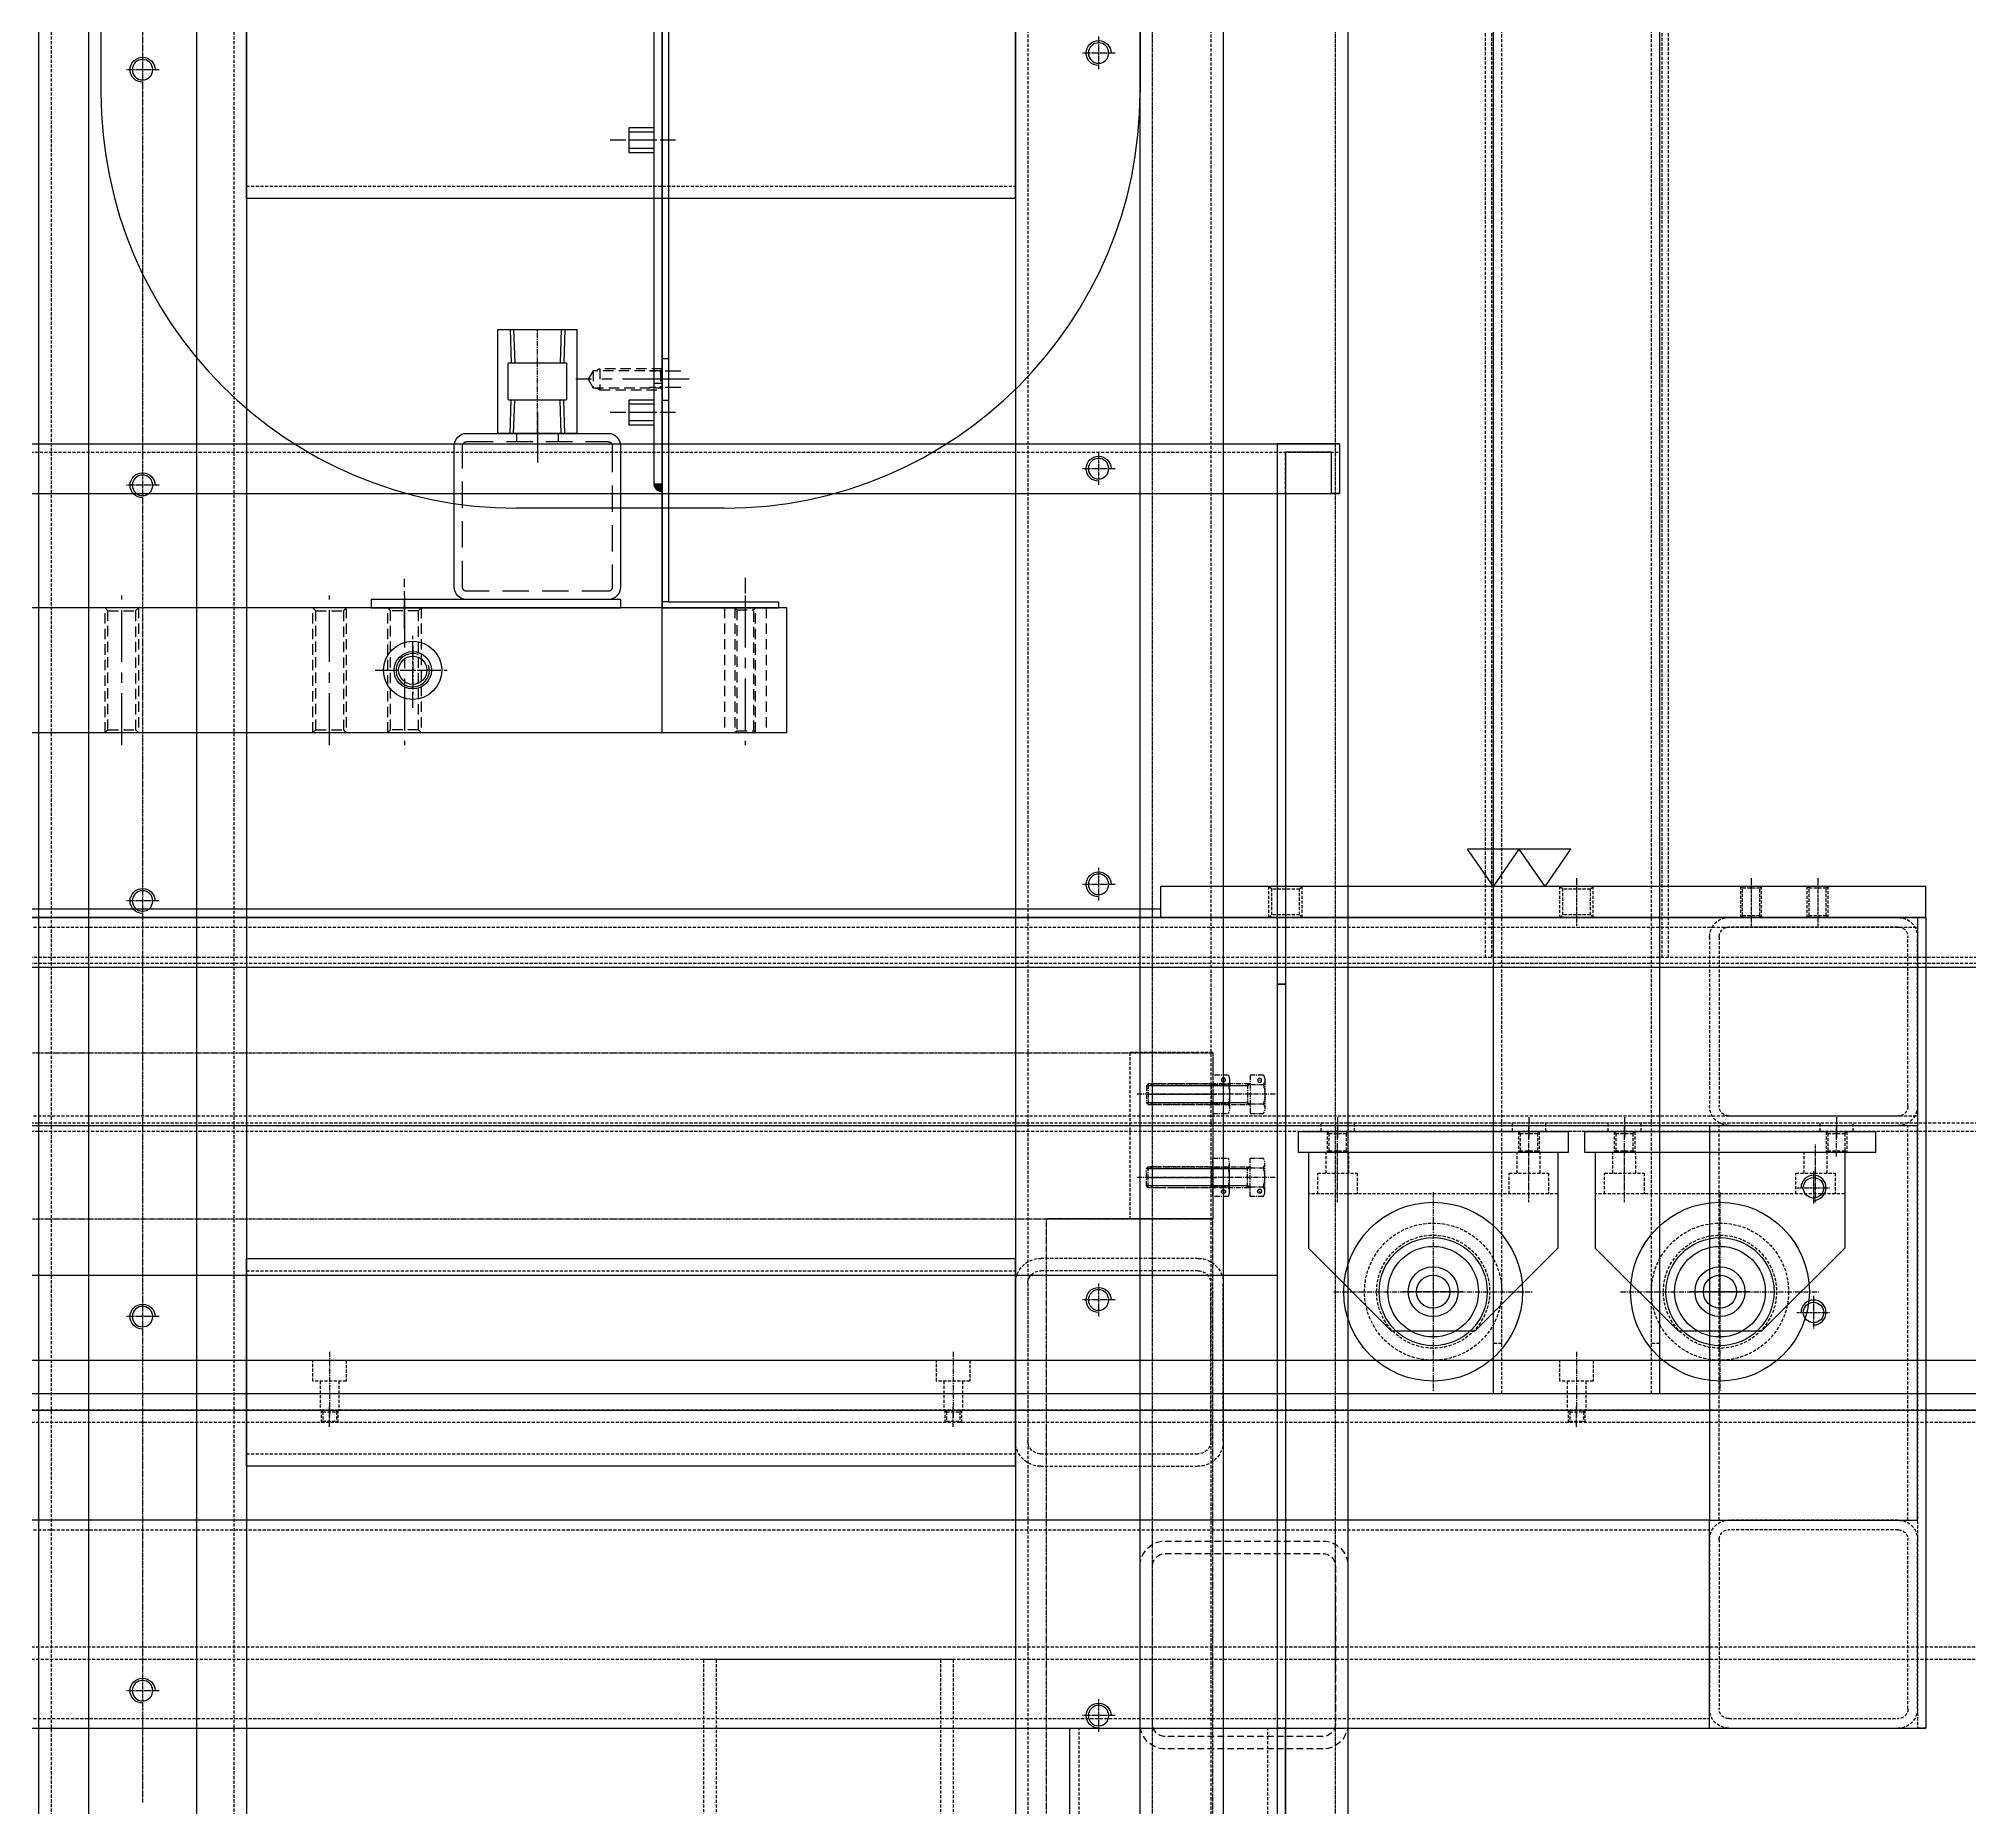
# Model space of a CAD drawing. Header units: millimetres. Extents: x -18234 to 26733, y 279 to 18488.
# Drawn here: x 6605.2 to 7069.7, y 5577.6 to 6003.1 of the extents above; entities that cross this region are included whole.
import ezdxf
from ezdxf.enums import TextEntityAlignment as Align

# ---------------------------------------------------------------- set-up
doc = ezdxf.new("R2010")
doc.units = ezdxf.units.MM
for name, pattern in [('CENTER', [2, 1.25, -0.25, 0.25, -0.25]), ('CENTER1', [10, 7, -1, 1, -1]), ('HIDDEN', [0.375, 0.25, -0.125]), ('HIDDEN2', [4.7625, 3.175, -1.5875])]:
    doc.linetypes.add(name, pattern=pattern)
for name, color, linetype in [('44', 4, 'CENTER'), ('BOM', 6, 'Continuous'), ('CEN', 1, 'CENTER'), ('CENTER', 1, 'CENTER'), ('CL', 1, 'CENTER'), ('HL', 2, 'HIDDEN'), ('THIN', 3, 'Continuous')]:
    doc.layers.add(name, color=color, linetype=linetype)
doc.styles.get("Standard").update_dxf_attribs({"font": 'arial.ttf'})

# ---------------------------------------------------------------- blocks, each defined once
blk = doc.blocks.new('trtru')
at = {"layer": 'HL', "ltscale": 3}
for p, q in [((311532.58, 919.21), (311570.58, 919.21)), ((311532.58, 916.21), (311570.58, 916.21)), ((311526.58, 875.21), (311526.58, 913.21)), ((311529.58, 875.21), (311529.58, 913.21)), ((311573.58, 913.21), (311573.58, 875.21)), ((311576.58, 913.21), (311576.58, 875.21)), ((311570.58, 872.21), (311532.58, 872.21)), ((311570.58, 869.21), (311532.58, 869.21))]:
    blk.add_line(p, q, dxfattribs=at)
for centre, radius, start, end in [((311532.58, 913.21), 6, 90, 180), ((311532.58, 913.21), 3, 90, 180), ((311570.58, 913.21), 6, 0, 90), ((311570.58, 913.21), 3, 0, 90), ((311532.58, 875.21), 6, 180, 270), ((311532.58, 875.21), 3, 180, 270), ((311570.58, 875.21), 6, 270, 0), ((311570.58, 875.21), 3, 270, 0)]:
    blk.add_arc(centre, radius, start, end, dxfattribs=at)
blk = doc.blocks.new('uyoertw')
at = {"ltscale": 0.5}
for p, q in [((107125.43, -14929.59), (106940.43, -14929.59)), ((106940.43, -14979.59), (106940.43, -14929.59)), ((107125.43, -14979.59), (107125.43, -14929.59)), ((106940.43, -14979.59), (107125.43, -14979.59))]:
    blk.add_line(p, q, dxfattribs=at)
at = {"layer": 'HL', "ltscale": 3}
for p, q in [((107125.43, -14932.59), (106940.43, -14932.59)), ((107125.43, -14976.59), (106940.43, -14976.59))]:
    blk.add_line(p, q, dxfattribs=at)
blk = doc.blocks.new('eterwet')
at = {"ltscale": 0.5}
for p, q in [((106256.87, -12988.09), (106256.87, -14144.09)), ((106306.87, -12988.09), (106306.87, -14144.09))]:
    blk.add_line(p, q, dxfattribs=at)
at = {"layer": 'HL', "ltscale": 3}
for p, q in [((106259.87, -12988.09), (106259.87, -14144.09)), ((106303.87, -12988.09), (106303.87, -14144.09))]:
    blk.add_line(p, q, dxfattribs=at)
blk = doc.blocks.new('6w4tw')
at = {"ltscale": 0.5}
for p, q in [((107959.85, -12918.09), (107959.85, -14174.09)), ((108009.85, -12918.09), (108009.85, -14174.09))]:
    blk.add_line(p, q, dxfattribs=at)
at = {"layer": 'HL', "ltscale": 3}
for p, q in [((107962.85, -12918.09), (107962.85, -14174.09)), ((108006.85, -12918.09), (108006.85, -14174.09))]:
    blk.add_line(p, q, dxfattribs=at)
blk = doc.blocks.new('YUWTEE')
at = {"color": 6}
for name, p in [('6w4tw', (-1069.42, -20)), ('eterwet', (868.56, 0)), ('uyoertw', (0, 1286.5)), ('uyoertw', (0, 981.5))]:
    blk.add_blockref(name, p, dxfattribs=at)
blk.add_blockref('trtru', (-204636.15, -14867.29))
blk = doc.blocks.new('r5yrtt')
at = {"ltscale": 0.5}
blk.add_circle((309013.73, 26263.33), 2.46, dxfattribs=at)
at = {"color": 1, "ltscale": 0.5}
blk.add_arc((309013.73, 26263.33), 3, 270, 180, dxfattribs=at)
at = {"layer": 'CL', "ltscale": 0.5}
for p, q in [((309009.73, 26263.33), (309017.73, 26263.33)), ((309013.73, 26267.33), (309013.73, 26259.33))]:
    blk.add_line(p, q, dxfattribs=at)
blk = doc.blocks.new('tyqw')
at = {"ltscale": 0.5}
blk.add_circle((204314.83, 21396.31), 2.46, dxfattribs=at)
at = {"color": 1, "ltscale": 0.5}
blk.add_arc((204314.83, 21396.31), 3, 270, 180, dxfattribs=at)
at = {"layer": 'CL', "ltscale": 0.5}
for p, q in [((204314.83, 21400.31), (204314.83, 21392.31)), ((204310.83, 21396.31), (204318.83, 21396.31))]:
    blk.add_line(p, q, dxfattribs=at)
blk = doc.blocks.new('RUW')
at = {"ltscale": 0.5}
for p, q in [((104876.37, -12938.09), (104876.37, -14228.09)), ((105123.37, -13142.09), (105123.37, -14082.09)), ((105149.37, -13142.09), (105149.37, -14082.09))]:
    blk.add_line(p, q, dxfattribs=at)
at = {"layer": 'CL', "ltscale": 0.5}
blk.add_line((105136.37, -13145.09), (105136.37, -14079.09), dxfattribs=at)
for name, p in [('tyqw', (-99408.46, -35054.4)), ('r5yrtt', (-203877.36, -39925.43)), ('tyqw', (-99408.46, -35154.4)), ('r5yrtt', (-203877.36, -40025.42)), ('tyqw', (-99408.46, -35254.4)), ('r5yrtt', (-203877.36, -40125.42)), ('tyqw', (-99408.46, -35354.4)), ('r5yrtt', (-203877.36, -40225.42)), ('r5yrtt', (-203877.36, -40315.42)), ('tyqw', (-99408.46, -35454.4))]:
    blk.add_blockref(name, p)
blk = doc.blocks.new('56ERT')
at = {"color": 6}
for name, p in [('YUWTEE', (-4301.61, 0)), ('RUW', (-2287.55, 0))]:
    blk.add_blockref(name, p, dxfattribs=at)
blk = doc.blocks.new('MCLBM1')
at = {"color": 0}
blk.add_circle((0, 0), 0.5, dxfattribs=at)
blk.add_text('BM', height=0.5).set_placement((0, 0), align=Align.MIDDLE)
at = {"flags": 1}
for tag, p in [('WEIGHT', (0, -5)), ('SPEC', (0, -3)), ('NAME', (0, -1)), ('ENAME', (0, -2)), ('MATERIAL', (0, -4)), ('REMARK', (0, -6))]:
    blk.add_attdef(tag, p, '', height=0.5, dxfattribs=at)
blk = doc.blocks.new('tyuiwtw')
for p, q in [((144493.21, -12720.48), (144493.21, -12727.4)), ((144497.21, -12721.63), (144493.56, -12721.63)), ((144497.21, -12726.25), (144493.56, -12726.25))]:
    blk.add_line(p, q)
blk.add_lwpolyline([(144497.21, -12719.32), (144497.21, -12728.56), (144493.56, -12728.56, -0.309401), (144493.56, -12726.25, -0.154701), (144493.56, -12721.63, -0.309401), (144493.56, -12719.32)], format="xyb", close=True)
at = {"layer": 'CENTER'}
blk.add_line((144490.71, -12723.94), (144499.71, -12723.94), dxfattribs=at)
at = {"layer": 'BOM'}
blk.add_blockref('MCLBM1', (144494.65, -12720.49), dxfattribs=at)
blk = doc.blocks.new('t7ietey')
for p, q in [((144480.05, -12699.41), (144480.05, -12706.34)), ((144483.55, -12700.56), (144480.41, -12700.56)), ((144484.2, -12700.37), (144484.2, -12705.37)), ((144508.12, -12700.37), (144508.12, -12705.37)), ((144483.55, -12705.18), (144480.41, -12705.18))]:
    blk.add_line(p, q)
blk.add_lwpolyline([(144483.55, -12698.25), (144483.55, -12707.49), (144480.41, -12707.49, -0.309401), (144480.41, -12705.18, -0.154701), (144480.41, -12700.56, -0.309401), (144480.41, -12698.25)], format="xyb", close=True)
for points in [[(144483.75, -12700.37, -0.414214), (144483.55, -12700.17)], [(144483.55, -12705.57, -0.414214), (144483.75, -12705.37)]]:
    blk.add_lwpolyline(points, format="xyb")
blk.add_lwpolyline([(144483.75, -12700.37), (144508.12, -12700.37), (144508.55, -12700.81), (144508.55, -12704.94), (144508.12, -12705.37), (144483.75, -12705.37)])
at = {"layer": 'CENTER'}
blk.add_line((144477.55, -12702.87), (144511.05, -12702.87), dxfattribs=at)
at = {"layer": 'THIN'}
for points in [[(144483.45, -12700.37), (144484.2, -12700.81), (144508.55, -12700.81)], [(144483.45, -12705.37), (144484.2, -12704.94), (144508.55, -12704.94)]]:
    blk.add_lwpolyline(points, dxfattribs=at)
at = {"layer": 'BOM'}
blk.add_blockref('MCLBM1', (144481.31, -12699.54), dxfattribs=at)
blk = doc.blocks.new('tiwerwt')
at = {"color": 6}
for name, p in [('t7ietey', (0, 0)), ('tyuiwtw', (-4.66, 21.07))]:
    blk.add_blockref(name, p, dxfattribs=at)
blk = doc.blocks.new('uret')
at = {"layer": 'CL', "ltscale": 0.5}
blk.add_line((151291.82, -10206.46), (151308.82, -10206.46), dxfattribs=at)
at = {"layer": 'HL', "ltscale": 3}
for p, q in [((151293.25, -10204.39), (151292.82, -10203.96)), ((151307.82, -10203.96), (151292.82, -10203.96)), ((151293.25, -10204.39), (151293.25, -10208.53)), ((151307.38, -10204.39), (151293.25, -10204.39)), ((151307.82, -10203.96), (151307.38, -10204.39)), ((151307.38, -10204.39), (151307.38, -10208.53)), ((151293.25, -10208.53), (151292.82, -10208.96)), ((151307.82, -10208.96), (151292.82, -10208.96)), ((151307.38, -10208.53), (151293.25, -10208.53)), ((151307.82, -10208.96), (151307.38, -10208.53))]:
    blk.add_line(p, q, dxfattribs=at)
blk = doc.blocks.new('e45wert')
at = {"ltscale": 0.5}
for p, q in [((141874.83, -13498.57), (141874.83, -13173.57)), ((141874.83, -13173.57), (141914.83, -13173.57)), ((141914.83, -13498.57), (141914.83, -13173.57)), ((141874.83, -13498.57), (141914.83, -13498.57))]:
    blk.add_line(p, q, dxfattribs=at)
at = {"xscale": -1, "rotation": 90}
for p in [(131678.37, 137809.25), (131698.37, 137809.25)]:
    blk.add_blockref('uret', p, dxfattribs=at)
blk = doc.blocks.new('ertyqw')
at = {"layer": 'HL', "ltscale": 3}
for p, q in [((141865.63, -12950.51), (141885.63, -12950.51)), ((141865.63, -12950.51), (141865.63, -12990.51)), ((141885.63, -12950.51), (141885.63, -12990.51)), ((141865.63, -12990.51), (141885.63, -12990.51))]:
    blk.add_line(p, q, dxfattribs=at)
blk = doc.blocks.new('7iwrqr')
at = {"ltscale": 0.5}
for p, q in [((135069.59, -28613.2), (135854.59, -28613.2)), ((135854.59, -28613.2), (135854.59, -28653.2)), ((135069.59, -28653.2), (135854.59, -28653.2))]:
    blk.add_line(p, q, dxfattribs=at)
for p in [(-15453.23, -18416.74), (-15453.23, -18436.74)]:
    blk.add_blockref('uret', p)
blk = doc.blocks.new('8yq')
at = {"color": 0}
blk.add_blockref('7iwrqr', (1693.73, 1030.96), dxfattribs=at)
at = {"color": 0, "xscale": -1}
for name, p in [('ertyqw', (279413.95, -14631.72)), ('e45wert', (279423.14, -14448.67))]:
    blk.add_blockref(name, p, dxfattribs=at)
blk = doc.blocks.new('A$C6E0E735B')
at = {"color": 0}
blk.add_blockref('8yq', (-136748.32, 27962.24), dxfattribs=at)
at = {"color": 6, "xscale": -1}
blk.add_blockref('tiwerwt', (145292.55, 13072.87), dxfattribs=at)
at = {"color": 6, "rotation": 179.9999999998332}
blk.add_blockref('tiwerwt', (145292.55, -12352.87), dxfattribs=at)
blk = doc.blocks.new('A$C6BE62182')
at = {"color": 0, "linetype": 'HIDDEN', "ltscale": 10}
for points in [[(-10.34, 7.86), (-9.91, 8.3), (-9.91, 12.43), (-10.34, 12.86)], [(-9.91, 12.43), (19.23, 12.43)], [(19.66, 7.86), (19.23, 8.3), (19.23, 12.43), (19.66, 12.86)], [(19.23, 8.3), (-9.91, 8.3)]]:
    blk.add_lwpolyline(points, dxfattribs=at)
at = {"layer": 'CENTER', "ltscale": 10}
blk.add_line((22.66, 10.36), (-13.34, 10.36), dxfattribs=at)
at = {"layer": 'THIN', "color": 0, "linetype": 'HIDDEN', "ltscale": 10}
for points in [[(-10.34, 12.86), (19.66, 12.86)], [(19.66, 7.86), (-10.34, 7.86)]]:
    blk.add_lwpolyline(points, dxfattribs=at)
blk = doc.blocks.new('A$C6C3A631E')
at = {"color": 0, "linetype": 'HIDDEN', "ltscale": 10}
for points in [[(0, -6.62), (0.68, -7.3), (0.68, -13.95), (0, -14.62)], [(0.68, -7.3), (29.32, -7.3)], [(30, -6.62), (29.32, -7.3), (29.32, -13.95), (30, -14.62)], [(29.32, -13.95), (0.68, -13.95)]]:
    blk.add_lwpolyline(points, dxfattribs=at)
at = {"layer": 'CENTER', "ltscale": 10}
blk.add_line((-3, -10.62), (33, -10.62), dxfattribs=at)
at = {"layer": 'THIN', "color": 0, "linetype": 'HIDDEN', "ltscale": 10}
for points in [[(0, -6.62), (30, -6.62)], [(30, -14.62), (0, -14.62)]]:
    blk.add_lwpolyline(points, dxfattribs=at)
blk = doc.blocks.new('A$C592426ED')
at = {"color": 251, "linetype": 'HIDDEN', "ltscale": 10}
for points in [[(-4.9, 20), (-5.57, 19.33), (-12.22, 19.33), (-12.9, 20)], [(-12.22, -9.32), (-12.22, 19.33)], [(-5.57, 19.33), (-5.57, -9.32)], [(-4.9, -10), (-5.57, -9.32), (-12.22, -9.32), (-12.9, -10)]]:
    blk.add_lwpolyline(points, dxfattribs=at)
at = {"layer": 'CENTER', "color": 251, "ltscale": 10}
blk.add_line((-8.9, 23), (-8.9, -13), dxfattribs=at)
at = {"layer": 'THIN', "color": 251, "linetype": 'HIDDEN', "ltscale": 10}
for points in [[(-12.9, -10), (-12.9, 20)], [(-4.9, 20), (-4.9, -10)]]:
    blk.add_lwpolyline(points, dxfattribs=at)
blk = doc.blocks.new('A$C4AE041CB')
at = {"color": 2}
for p, q in [((546.87, -48.14), (-33.13, -48.14)), ((546.87, -78.14), (546.87, -48.14)), ((-33.13, -78.14), (546.87, -78.14))]:
    blk.add_line(p, q, dxfattribs=at)
at = {"linetype": 'HIDDEN', "ltscale": 10}
for p, q in [((531.87, -48.14), (531.87, -78.14)), ((541.87, -48.14), (541.87, -78.14))]:
    blk.add_line(p, q, dxfattribs=at)
at = {"color": 3}
blk.add_circle((456.87, -63.14), 3.4, dxfattribs=at)
blk.add_arc((456.87, -63.14), 4, 69.9167, 17.6912)
at = {"layer": 'CEN', "linetype": 'CENTER', "ltscale": 2}
for p, q in [((456.87, -57.23), (456.87, -69.05)), ((450.97, -63.14), (462.78, -63.14))]:
    blk.add_line(p, q, dxfattribs=at)
at = {"ltscale": 10, "rotation": 90}
for p in [(376.25, -78.14), (426.25, -78.14)]:
    blk.add_blockref('A$C6C3A631E', p, dxfattribs=at)
at = {"ltscale": 10}
blk.add_blockref('A$C592426ED', (463.77, -68.15), dxfattribs=at)
at = {"ltscale": 10, "xscale": -1, "rotation": 270}
blk.add_blockref('A$C6BE62182', (526.51, -67.8), dxfattribs=at)
blk = doc.blocks.new('rcw345trcw45t')
for p, q in [((53002.75, -14361.01), (52983.75, -14361.01)), ((52983.75, -14361.01), (52983.75, -14386.01)), ((52987.52, -14361.01), (52987.77, -14369.01)), ((52998.97, -14361.01), (52998.72, -14369.01)), ((53002.75, -14386.01), (53002.75, -14361.01)), ((52987.52, -14386.01), (52987.77, -14378.01)), ((52998.97, -14386.01), (52998.72, -14378.01)), ((52983.75, -14386.01), (53002.75, -14386.01))]:
    blk.add_line(p, q)
blk.add_lwpolyline([(52986.25, -14377.76, 0.414214), (52986.5, -14378.01), (53000, -14378.01, 0.414214), (53000.25, -14377.76), (53000.25, -14369.26, 0.414214), (53000, -14369.01), (52986.5, -14369.01, 0.414214), (52986.25, -14369.26)], format="xyb", close=True)
at = {"layer": 'CENTER'}
blk.add_lwpolyline([(52993.25, -14386.01), (52993.25, -14378.01), (52993.25, -14369.01), (52993.25, -14361.01)], dxfattribs=at)
at = {"layer": 'THIN'}
for p, q in [((52986.67, -14361.01), (52986.92, -14369.01)), ((52999.83, -14361.01), (52999.58, -14369.01)), ((52986.67, -14386.01), (52986.92, -14378.01)), ((52999.83, -14386.01), (52999.58, -14378.01))]:
    blk.add_line(p, q, dxfattribs=at)
blk = doc.blocks.new('A$C30BB27A6')
at = {"color": 1, "linetype": 'CENTER1', "ltscale": 2}
blk.add_line((17, 5), (17, -7), dxfattribs=at)
at = {"color": 2, "linetype": 'HIDDEN2', "ltscale": 2}
for p, q in [((12, 0), (12, -2)), ((22, 0), (22, -2))]:
    blk.add_line(p, q, dxfattribs=at)
at = {"color": 1, "linetype": 'CENTER1'}
blk.add_line((49, -47), (49, -35), dxfattribs=at)
for p, q in [((-3, -40), (57, -40)), ((57, -40), (57, -42)), ((57, -42), (-3, -42))]:
    blk.add_line(p, q)
at = {"ltscale": 10}
blk.add_line((-3, -40), (-3, -42), dxfattribs=at)
blk.add_lwpolyline([(34, 0), (0, 0, 0.414214), (-3, -3), (-3, -37, 0.414214), (0, -40), (34, -40, 0.414214), (37, -37), (37, -3, 0.414214)], format="xyb", close=True)
at = {"color": 2, "linetype": 'HIDDEN2', "ltscale": 2}
blk.add_lwpolyline([(34, -2), (0, -2, 0.414214), (-1, -3), (-1, -37, 0.414214), (0, -38), (34, -38, 0.414214), (35, -37), (35, -3, 0.414214)], format="xyb", close=True, dxfattribs=at)
blk.add_blockref('rcw345trcw45t', (-52976.25, 14386.01))
blk = doc.blocks.new('A$C50693D2F')
at = {"color": 0, "linetype": 'HIDDEN', "ltscale": 10}
for p, q in [((17.3, -6.06), (17.3, -11.06)), ((18.9, -6.49), (18.9, -10.62))]:
    blk.add_line(p, q, dxfattribs=at)
for points in [[(2.3, -6.06), (2.73, -6.49), (2.73, -10.62), (2.3, -11.06)], [(2.73, -6.49), (18.9, -6.49), (20.09, -8.56), (18.9, -10.62), (2.73, -10.62)]]:
    blk.add_lwpolyline(points, dxfattribs=at)
at = {"layer": 'CENTER', "ltscale": 10}
blk.add_line((-0.7, -8.56), (23.09, -8.56), dxfattribs=at)
at = {"layer": 'THIN', "color": 0, "linetype": 'HIDDEN', "ltscale": 10}
for points in [[(2.3, -6.06), (17.3, -6.06), (18.05, -6.49)], [(18.05, -10.62), (17.3, -11.06), (2.3, -11.06)]]:
    blk.add_lwpolyline(points, dxfattribs=at)
blk = doc.blocks.new('A$C4B8E0633')
at = {"color": 2}
for p, q in [((60, -15), (60, 685)), ((-460, -15), (60, -15))]:
    blk.add_line(p, q, dxfattribs=at)
at = {"color": 1, "linetype": 'CENTER', "ltscale": 3}
for p, q in [((0, -9), (0, 9)), ((-9, 0), (9, 0))]:
    blk.add_line(p, q, dxfattribs=at)
at = {"color": 2}
for radius in [7, 4.5]:
    blk.add_circle((0, 0), radius, dxfattribs=at)
at = {"ltscale": 10, "xscale": -1}
blk.add_blockref('A$C50693D2F', (62.3, 78.56), dxfattribs=at)
blk = doc.blocks.new('RTWESRDFQEW')
at = {"color": 1, "linetype": 'CENTER', "ltscale": 3}
blk.add_line((38004.42, -17839.83), (38020.86, -17839.83), dxfattribs=at)
for p, q in [((38009.66, -17836.83), (38009.66, -17842.83)), ((38009.66, -17836.83), (38009.66, -17842.83)), ((38009.66, -17836.83), (38015.66, -17836.83)), ((38009.66, -17837.83), (38015.66, -17837.83)), ((38009.66, -17839.83), (38015.66, -17839.83)), ((38015.66, -17836.83), (38015.66, -17842.83)), ((38009.66, -17841.83), (38015.66, -17841.83)), ((38009.66, -17842.83), (38015.66, -17842.83))]:
    blk.add_line(p, q)
blk = doc.blocks.new('A$C17637D5B')
at = {"ltscale": 10}
h = blk.add_hatch(color=256, dxfattribs=at)
h.dxf.hatch_style = 1
h.paths.add_polyline_path([(-28, 28, -0.414214), (-30, 30), (-28, 30)])
at = {"color": 3}
for p, q in [((-28, 670.5), (-28, 0)), ((-26.5, 672), (-26.5, 1.5)), ((-30, 595), (-30, 30)), ((-26.5, 1.5), (-28, 1.5)), ((-28, 0), (0, 0)), ((-26.5, 1.5), (0, 1.5)), ((0, 1.5), (0, 0))]:
    blk.add_line(p, q, dxfattribs=at)
at = {"color": 1, "linetype": 'CENTER', "ltscale": 3}
for p, q in [((-24.76, 112.5), (-41.2, 112.5)), ((-23.5, 57), (-31, 57)), ((-21.5, 55), (-33, 55)), ((-23.5, 53), (-31, 53)), ((-8, 7.24), (-8, -8.29))]:
    blk.add_line(p, q, dxfattribs=at)
for p, q in [((-36, 115.5), (-36, 109.5)), ((-30, 115.5), (-36, 115.5)), ((-30, 114.5), (-36, 114.5)), ((-30, 112.5), (-36, 112.5)), ((-30, 115.5), (-30, 109.5)), ((-30, 110.5), (-36, 110.5)), ((-30, 109.5), (-36, 109.5))]:
    blk.add_line(p, q)
at = {"color": 2, "linetype": 'HIDDEN', "ltscale": 10}
for p, q in [((-28, 60), (-26.5, 60)), ((-28, 54), (-30, 54)), ((-28, 50), (-26.5, 50))]:
    blk.add_line(p, q, dxfattribs=at)
at = {"ltscale": 10}
blk.add_arc((-28, 30), 2, 180, 270, dxfattribs=at)
at = {"xscale": -1}
blk.add_blockref('RTWESRDFQEW', (37979.66, 17886.83), dxfattribs=at)
blk = doc.blocks.new('A$C51554FA1')
for name, p in [('A$C17637D5B', (578, 30)), ('A$C4B8E0633', (490, 15))]:
    blk.add_blockref(name, p)
at = {"ltscale": 10, "xscale": -1}
blk.add_blockref('A$C30BB27A6', (537, 72), dxfattribs=at)
at = {"ltscale": 10}
blk.add_blockref('A$C4AE041CB', (33.13, 78.14), dxfattribs=at)
blk = doc.blocks.new('A$C4CF1542E')
blk.add_blockref('A$C51554FA1', (1247.61, 1112))
blk = doc.blocks.new('asdfasfdfas')
at = {"color": 2, "linetype": 'HIDDEN2', "ltscale": 0.5}
for p, q in [((298053.32, 11177), (298015.32, 11177)), ((298053.32, 11174), (298015.32, 11174)), ((298009.32, 11171), (298009.32, 11133)), ((298012.32, 11171), (298012.32, 11133)), ((298056.32, 11133), (298056.32, 11171)), ((298059.32, 11133), (298059.32, 11171)), ((298015.32, 11130), (298053.32, 11130)), ((298015.32, 11127), (298053.32, 11127))]:
    blk.add_line(p, q, dxfattribs=at)
for centre, radius, start, end in [((298015.32, 11171), 6, 90, 180), ((298053.32, 11171), 6, 0, 90), ((298015.32, 11171), 3, 90, 180), ((298053.32, 11171), 3, 0, 90), ((298015.32, 11133), 6, 180, 270), ((298015.32, 11133), 3, 180, 270), ((298053.32, 11133), 6, 270, 0), ((298053.32, 11133), 3, 270, 0)]:
    blk.add_arc(centre, radius, start, end, dxfattribs=at)
blk = doc.blocks.new('A$C7FF257DF')
at = {"ltscale": 0.5}
for p, q in [((800, 12), (800, 1412)), ((850, 1412), (850, 12))]:
    blk.add_line(p, q, dxfattribs=at)
at = {"layer": 'HL', "ltscale": 0.5}
for p, q in [((803, 12), (803, 1412)), ((847, 12), (847, 1412))]:
    blk.add_line(p, q, dxfattribs=at)
at = {"xscale": -1}
blk.add_blockref('asdfasfdfas', (298859.32, -10915), dxfattribs=at)
blk = doc.blocks.new('A$C7A7027CF')
blk.add_blockref('A$C7FF257DF', (0, 0))
blk = doc.blocks.new('A$C27025287')
blk.add_blockref('A$C7A7027CF', (0, 0))
blk = doc.blocks.new('57w45')
at = {"color": 6, "ltscale": 0.5}
for p, q in [((108072.23, -24098.91), (108087.23, -24098.91)), ((108072.23, -24098.91), (108072.23, -24110.91)), ((108074.23, -24100.91), (108074.23, -24110.91)), ((108074.23, -24100.91), (108085.23, -24100.91)), ((108085.23, -24100.91), (108085.23, -24628.91)), ((108087.23, -24098.91), (108087.23, -24626.91)), ((108072.23, -24110.91), (108074.23, -24110.91)), ((108085.23, -24228.91), (108087.23, -24228.91))]:
    blk.add_line(p, q, dxfattribs=at)
blk = doc.blocks.new('r6u4w')
at = {"color": 6, "ltscale": 0.5}
for p, q in [((106842.27, -25189.89), (106842.27, -25201.89)), ((107688.27, -25189.89), (106842.27, -25189.89)), ((107688.27, -25201.89), (106842.27, -25201.89)), ((106855.27, -25201.89), (106855.27, -25319.89)), ((106857.27, -25319.89), (106855.27, -25319.89)), ((106857.27, -25319.89), (106857.27, -25389.89)), ((107673.27, -25389.89), (106857.27, -25389.89))]:
    blk.add_line(p, q, dxfattribs=at)
at = {"layer": 'HL', "ltscale": 3}
for p, q in [((107688.27, -25191.89), (106842.27, -25191.89)), ((106855.27, -25201.89), (106855.27, -25191.89))]:
    blk.add_line(p, q, dxfattribs=at)
blk = doc.blocks.new('e56w4w')
at = {"color": 6}
for name, p in [('57w45', (-2817.38, 0)), ('r6u4w', (-1587.43, 1090.97))]:
    blk.add_blockref(name, p, dxfattribs=at)
blk = doc.blocks.new('57WERWR')
at = {"ltscale": 0.5}
for p, q in [((217010.53, 14888.67), (215596.53, 14888.67)), ((217010.53, 14888.67), (217010.53, 14838.67)), ((215596.53, 14838.67), (217010.53, 14838.67))]:
    blk.add_line(p, q, dxfattribs=at)
at = {"layer": 'HL', "ltscale": 3}
for p, q in [((215596.53, 14886.37), (217010.53, 14886.37)), ((215596.53, 14840.97), (217010.53, 14840.97))]:
    blk.add_line(p, q, dxfattribs=at)
blk = doc.blocks.new('TUWERWR')
at = {"ltscale": 0.5}
for p, q in [((205352.8, 16147.75), (204897.8, 16147.75)), ((204897.8, 16097.75), (204897.8, 16147.75)), ((205352.8, 16097.75), (205352.8, 16147.75)), ((204897.8, 16097.75), (205352.8, 16097.75))]:
    blk.add_line(p, q, dxfattribs=at)
at = {"layer": 'HL', "ltscale": 3}
for p, q in [((204897.8, 16145.45), (205352.8, 16145.45)), ((204897.8, 16100.05), (205352.8, 16100.05))]:
    blk.add_line(p, q, dxfattribs=at)
blk = doc.blocks.new('56e43')
at = {"layer": 'HL', "ltscale": 3}
for p, q in [((237551.98, 2183.25), (237592.78, 2183.25)), ((237547.38, 2137.85), (237547.38, 2178.65)), ((237549.68, 2137.85), (237549.68, 2178.65)), ((237551.98, 2180.95), (237592.78, 2180.95)), ((237595.08, 2178.65), (237595.08, 2137.85)), ((237597.38, 2178.65), (237597.38, 2137.85)), ((237592.78, 2135.55), (237551.98, 2135.55)), ((237592.78, 2133.25), (237551.98, 2133.25))]:
    blk.add_line(p, q, dxfattribs=at)
for centre, radius, start, end in [((237551.98, 2178.65), 4.6, 90, 180), ((237592.78, 2178.65), 4.6, 0, 90), ((237551.98, 2178.65), 2.3, 90, 180), ((237592.78, 2178.65), 2.3, 0, 90), ((237551.98, 2137.85), 4.6, 180, 270), ((237551.98, 2137.85), 2.3, 180, 270), ((237592.78, 2137.85), 4.6, 270, 0), ((237592.78, 2137.85), 2.3, 270, 0)]:
    blk.add_arc(centre, radius, start, end, dxfattribs=at)
blk = doc.blocks.new('6RWTWE')
at = {"ltscale": 0.5}
for p, q in [((116715.79, -27818.13), (116715.79, -27723.13)), ((116765.79, -27723.13), (116715.79, -27723.13)), ((116765.79, -27723.13), (116765.79, -27818.13)), ((116765.79, -27818.13), (116715.79, -27818.13))]:
    blk.add_line(p, q, dxfattribs=at)
at = {"layer": 'HL', "ltscale": 3}
for p, q in [((116718.09, -27818.13), (116718.09, -27723.13)), ((116763.49, -27818.13), (116763.49, -27723.13))]:
    blk.add_line(p, q, dxfattribs=at)
blk = doc.blocks.new('56EE')
at = {"ltscale": 0.5}
for p, q in [((116715.79, -28089.13), (116715.79, -27868.13)), ((116765.79, -27868.13), (116715.79, -27868.13)), ((116765.79, -27868.13), (116765.79, -28089.13)), ((116765.79, -28089.13), (116715.79, -28089.13))]:
    blk.add_line(p, q, dxfattribs=at)
at = {"layer": 'HL', "ltscale": 3}
for p, q in [((116718.09, -28089.13), (116718.09, -27868.13)), ((116763.49, -28089.13), (116763.49, -27868.13))]:
    blk.add_line(p, q, dxfattribs=at)
blk = doc.blocks.new('ureyre')
at = {"ltscale": 0.5}
blk.add_circle((240909.09, 36676.37), 2.46, dxfattribs=at)
at = {"color": 1, "ltscale": 0.5}
blk.add_arc((240909.09, 36676.37), 3, 270, 180, dxfattribs=at)
at = {"layer": 'CL', "ltscale": 0.5}
for p, q in [((240909.09, 36680.37), (240909.09, 36672.37)), ((240905.09, 36676.37), (240913.09, 36676.37))]:
    blk.add_line(p, q, dxfattribs=at)
blk = doc.blocks.new('T7IED')
at = {"color": 6, "ltscale": 0.5}
for p, q in [((118282.54, -29360.15), (116864.54, -29360.15)), ((116864.54, -29360.15), (116864.54, -29555.15)), ((118282.54, -29555.15), (116864.54, -29555.15))]:
    blk.add_line(p, q, dxfattribs=at)
at = {"extrusion": (0, 0, -1), "zscale": -1}
for p in [(-357800.63, -66101.52), (-357800.63, -66131.52)]:
    blk.add_blockref('ureyre', p, dxfattribs=at)
blk = doc.blocks.new('TUIR')
at = {"layer": 'CL', "ltscale": 0.5}
blk.add_line((206249.02, 19611.52), (206249.02, 19623.02), dxfattribs=at)
at = {"layer": 'HL', "ltscale": 3}
for p, q in [((206245.02, 19621.02), (206245.7, 19620.35)), ((206245.02, 19621.02), (206245.02, 19613.52)), ((206253.02, 19621.02), (206252.35, 19620.35)), ((206253.02, 19621.02), (206253.02, 19613.52)), ((206252.35, 19620.35), (206245.7, 19620.35)), ((206245.7, 19620.35), (206245.7, 19614.2)), ((206252.35, 19620.35), (206252.35, 19614.2)), ((206245.7, 19614.2), (206245.02, 19613.52)), ((206252.35, 19614.2), (206245.7, 19614.2)), ((206252.35, 19614.2), (206253.02, 19613.52))]:
    blk.add_line(p, q, dxfattribs=at)
blk = doc.blocks.new('53REYE')
at = {"layer": 'CL', "ltscale": 0.5}
blk.add_line((206234.52, 19611.92), (206234.52, 19623.42), dxfattribs=at)
at = {"layer": 'HL', "ltscale": 3}
for p, q in [((206232.02, 19621.42), (206232.45, 19620.98)), ((206232.02, 19621.42), (206232.02, 19613.92)), ((206236.58, 19620.98), (206232.45, 19620.98)), ((206232.45, 19620.98), (206232.45, 19614.35)), ((206237.02, 19621.42), (206236.58, 19620.98)), ((206236.58, 19620.98), (206236.58, 19614.35)), ((206237.02, 19621.42), (206237.02, 19613.92)), ((206232.45, 19614.35), (206232.02, 19613.92)), ((206236.58, 19614.35), (206232.45, 19614.35)), ((206236.58, 19614.35), (206237.02, 19613.92))]:
    blk.add_line(p, q, dxfattribs=at)
blk = doc.blocks.new('RYURETET')
at = {"color": 6, "ltscale": 0.5}
for p, q in [((116864.54, -28491.56), (116864.54, -28499.06)), ((116864.54, -28491.56), (117048.54, -28491.56)), ((117048.54, -28491.56), (117048.54, -28499.06)), ((116864.54, -28499.06), (117048.54, -28499.06))]:
    blk.add_line(p, q, dxfattribs=at)
at = {"extrusion": (0, 0, -1), "zscale": -1}
for name, p in [('53REYE', (-323125.05, -48112.98)), ('53REYE', (-323141.05, -48112.98)), ('TUIR', (-323197.56, -48112.58)), ('TUIR', (-323267.56, -48112.58))]:
    blk.add_blockref(name, p, dxfattribs=at)
blk = doc.blocks.new('TYEE')
at = {"color": 6, "ltscale": 0.5}
for p, q in [((117048.54, -28726.28), (117048.54, -28724.28)), ((117048.54, -28724.28), (117513.54, -28724.28)), ((117048.54, -28726.28), (117513.54, -28726.28))]:
    blk.add_line(p, q, dxfattribs=at)
blk = doc.blocks.new('UYWEE')
at = {"layer": 'HL', "ltscale": 3}
for p, q in [((118659.67, -29360.15), (118659.67, -29555.15)), ((118659.67, -29360.15), (118661.67, -29360.15)), ((118661.67, -29360.15), (118661.67, -29555.15)), ((118661.67, -29555.15), (118659.67, -29555.15))]:
    blk.add_line(p, q, dxfattribs=at)
blk = doc.blocks.new('TUERTTRE')
at = {"color": 6, "ltscale": 0.5}
for p, q in [((299256.67, 16562.02), (299269.09, 16562.02)), ((299262.88, 16553.1), (299256.67, 16562.02)), ((299262.88, 16553.1), (299269.09, 16562.02)), ((299269.09, 16562.02), (299281.51, 16562.02)), ((299275.3, 16553.1), (299269.09, 16562.02)), ((299275.3, 16553.1), (299281.51, 16562.02))]:
    blk.add_line(p, q, dxfattribs=at)
blk = doc.blocks.new('54y3')
at = {"color": 6, "ltscale": 0.5}
for p, q in [((117018.54, -29631.36), (117018.54, -29852.36)), ((117018.54, -29852.36), (116864.54, -29852.36)), ((116864.54, -30047.36), (116864.54, -29852.36)), ((118282.54, -30047.36), (116864.54, -30047.36))]:
    blk.add_line(p, q, dxfattribs=at)
blk = doc.blocks.new('ryuwetw')
at = {"layer": 'HL', "ltscale": 3}
for p, q in [((118692.93, -29746.16), (118692.93, -29967.16)), ((118692.93, -29746.16), (118694.93, -29746.16)), ((118694.93, -29746.16), (118694.93, -29967.16)), ((118694.93, -29967.16), (118692.93, -29967.16))]:
    blk.add_line(p, q, dxfattribs=at)
blk = doc.blocks.new('tyiwtet')
at = {"color": 6}
for name, p in [('TUERTTRE', (-182306.76, -44218.73)), ('T7IED', (0, 1687.01)), ('TYEE', (0, 1053.14)), ('6RWTWE', (150.74, 0)), ('ryuwetw', (-1674.39, 1878.03)), ('56EE', (304.74, 0))]:
    blk.add_blockref(name, p, dxfattribs=at)
at = {"color": 6, "xscale": -1, "rotation": 180}
for name, p in [('RYURETET', (0, -56164.69)), ('54y3', (0, -57720.49))]:
    blk.add_blockref(name, p, dxfattribs=at)
at = {"color": 6, "xscale": -1}
blk.add_blockref('UYWEE', (235526.21, 1687.01), dxfattribs=at)
at = {"extrusion": (0, 0, -1), "zscale": -1}
for name, p in [('57WERWR', (-333877.07, -42561.8)), ('TUWERWR', (-322269.33, -43965.88))]:
    blk.add_blockref(name, p, dxfattribs=at)
at = {"color": 0}
for p in [(-120680.84, -29856.38), (-120680.84, -30001.38)]:
    blk.add_blockref('56e43', p, dxfattribs=at)
blk = doc.blocks.new('hioewe')
at = {"color": 6}
for name, p in [('e56w4w', (11225.01, -974.39)), ('tyiwtet', (-525.69, 2485.83))]:
    blk.add_blockref(name, p, dxfattribs=at)
blk = doc.blocks.new('trtyrr')
at = {"layer": 'CL'}
blk.add_line((-17983.17, 8758.15), (-17990.17, 8758.15), dxfattribs=at)
at = {"layer": 'HL', "ltscale": 3}
for p, q in [((-17989.17, 8760.65), (-17988.73, 8760.22)), ((-17989.17, 8760.65), (-17984.17, 8760.65)), ((-17984.6, 8760.22), (-17984.17, 8760.65)), ((-17989.17, 8755.65), (-17988.73, 8756.09)), ((-17988.73, 8760.22), (-17988.73, 8756.09)), ((-17988.73, 8760.22), (-17984.6, 8760.22)), ((-17988.73, 8756.09), (-17984.6, 8756.09)), ((-17984.6, 8760.22), (-17984.6, 8756.09)), ((-17984.6, 8756.09), (-17984.17, 8755.65)), ((-17989.17, 8755.65), (-17984.17, 8755.65))]:
    blk.add_line(p, q, dxfattribs=at)
blk = doc.blocks.new('DTHRTRT')
for p, q in [((-37117.55, -5977.42), (-37187.55, -5977.42)), ((-37187.55, -5982.42), (-37187.55, -5977.42)), ((-37117.55, -5982.42), (-37117.55, -5977.42)), ((-37117.55, -5982.42), (-37187.55, -5982.42))]:
    blk.add_line(p, q)
at = {"extrusion": (0, 0, -1), "zscale": -1, "rotation": 270}
for p in [(28419.9, -23966.59), (28368.9, -23966.59)]:
    blk.add_blockref('trtyrr', p, dxfattribs=at)
blk = doc.blocks.new('tuewr')
for p, q in [((201638.06, 16205.43), (201573.06, 16205.43)), ((201638.06, 16200.43), (201573.06, 16200.43))]:
    blk.add_line(p, q)
at = {"ltscale": 0.5}
for p, q in [((201573.06, 16205.43), (201573.06, 16200.43)), ((201638.06, 16205.43), (201638.06, 16200.43))]:
    blk.add_line(p, q, dxfattribs=at)
at = {"extrusion": (0, 0, -1), "zscale": -1, "rotation": 270}
for p in [(-210340.71, -1783.74), (-210386.71, -1783.74)]:
    blk.add_blockref('trtyrr', p, dxfattribs=at)
blk = doc.blocks.new('IERWT')
at = {"layer": 'CL', "ltscale": 0.5}
blk.add_line((201717.61, 16347.01), (201717.61, 16361.01), dxfattribs=at)
at = {"layer": 'HL', "ltscale": 3}
for p, q in [((201714.86, 16354.01), (201714.86, 16359.01)), ((201720.36, 16354.01), (201720.36, 16359.01)), ((201712.86, 16349.01), (201712.86, 16354.01)), ((201712.86, 16354.01), (201722.36, 16354.01)), ((201722.36, 16354.01), (201722.36, 16349.01))]:
    blk.add_line(p, q, dxfattribs=at)
blk = doc.blocks.new('5UWERW')
at = {"ltscale": 0.5}
for p, q in [((201635.56, 16326.22), (201575.56, 16326.22)), ((201575.56, 16326.22), (201575.56, 16303.22)), ((201635.56, 16326.22), (201635.56, 16303.22)), ((201575.56, 16303.22), (201595.56, 16283.22)), ((201615.56, 16283.22), (201635.56, 16303.22)), ((201615.56, 16283.22), (201595.56, 16283.22))]:
    blk.add_line(p, q, dxfattribs=at)
for radius in [6, 4]:
    blk.add_circle((201605.56, 16292.72), radius, dxfattribs=at)
at = {"layer": 'CL', "ltscale": 0.5}
for p, q in [((201605.56, 16299.93), (201605.56, 16285.5)), ((201612.77, 16292.72), (201598.35, 16292.72))]:
    blk.add_line(p, q, dxfattribs=at)
at = {"layer": 'HL', "ltscale": 3}
blk.add_line((201635.56, 16316.22), (201575.56, 16316.22), dxfattribs=at)
for p in [(-135.05, -32.79), (-89.05, -32.79)]:
    blk.add_blockref('IERWT', p)
blk = doc.blocks.new('YUWERW')
for radius in [21.5, 13, 10.9]:
    blk.add_circle((201493.08, 16354.01), radius)
at = {"layer": 'CL'}
for p, q in [((201493.08, 16377.94), (201493.08, 16330.08)), ((201469.15, 16354.01), (201517.01, 16354.01))]:
    blk.add_line(p, q, dxfattribs=at)
at = {"layer": 'HL', "ltscale": 3}
for radius in [16.5, 13.6]:
    blk.add_circle((201493.08, 16354.01), radius, dxfattribs=at)
blk = doc.blocks.new('56YWEW')
blk.add_blockref('5UWERW', (-68.47, 300.44))
at = {"color": 1}
blk.add_blockref('YUWERW', (44.01, 239.15), dxfattribs=at)
blk = doc.blocks.new('tyrtyu')
at = {"layer": 'CL'}
blk.add_line((-18266.34, 7235.12), (-18266.34, 7230.12), dxfattribs=at)
at = {"layer": 'HL', "ltscale": 3}
for p, q in [((-18270.34, 7233.62), (-18270.34, 7231.62)), ((-18262.34, 7233.62), (-18262.34, 7231.62))]:
    blk.add_line(p, q, dxfattribs=at)
blk = doc.blocks.new('tui4wt')
at = {"ltscale": 0.5}
for p, q in [((202056.43, 13759.03), (202056.43, 14752.03)), ((202556.43, 13759.03), (202556.43, 14752.03)), ((202056.43, 13759.03), (202556.43, 13759.03))]:
    blk.add_line(p, q, dxfattribs=at)
for p, q in [((202181.43, 14522.03), (202181.43, 14072.03)), ((202431.43, 14522.03), (202431.43, 14072.03)), ((202331.43, 13972.03), (202281.43, 13972.03))]:
    blk.add_line(p, q)
for centre, start, end in [((202281.43, 14072.03), 180, 270), ((202331.43, 14072.03), 270, 0)]:
    blk.add_arc(centre, 100, start, end)
at = {"layer": 'HL', "ltscale": 3}
for p, q in [((202058.43, 13759.03), (202058.43, 14750.03)), ((202096.93, 14750.03), (202096.93, 13864.03)), ((202098.43, 14750.03), (202098.43, 13864.03)), ((202514.43, 14750.03), (202514.43, 13864.03)), ((202515.93, 14750.03), (202515.93, 13864.03)), ((202554.43, 13759.03), (202554.43, 14750.03)), ((202058.43, 13864.03), (202554.43, 13864.03)), ((202058.43, 13862.53), (202554.43, 13862.53)), ((202554.43, 13824.03), (202058.43, 13824.03)), ((202554.43, 13822.03), (202058.43, 13822.03)), ((202058.43, 13771.03), (202056.43, 13771.03)), ((202556.43, 13771.03), (202554.43, 13771.03))]:
    blk.add_line(p, q, dxfattribs=at)
for p in [(220354.27, 6590.4), (220405.27, 6590.4), (220745.27, 6590.4), (220791.27, 6590.4)]:
    blk.add_blockref('tyrtyu', p)
blk = doc.blocks.new('65wrwt')
for name, p in [('tui4wt', (0, 1491.68)), ('DTHRTRT', (239265.99, 21291.12)), ('tuewr', (896.38, -891.73)), ('56YWEW', (573.84, -1317.95)), ('56YWEW', (964.84, -1317.95))]:
    blk.add_blockref(name, p)
blk = doc.blocks.new('67rtruru')
for p in [(-36251.82, 14624.98), (-35791.82, 14624.98)]:
    blk.add_blockref('65wrwt', p)
blk = doc.blocks.new('ytrtytu')
at = {"layer": 'CL'}
blk.add_line((-17793.76, 7005.92), (-17793.76, 6989.92), dxfattribs=at)
at = {"layer": 'HL', "ltscale": 3}
for p, q in [((-17797.76, 6998.92), (-17797.76, 7003.92)), ((-17789.76, 7003.92), (-17789.76, 6998.92)), ((-17789.76, 6998.92), (-17797.76, 6998.92)), ((-17796.01, 6998.92), (-17796.01, 6991.92)), ((-17791.51, 6998.92), (-17791.51, 6991.92))]:
    blk.add_line(p, q, dxfattribs=at)
blk = doc.blocks.new('54etee5')
at = {"ltscale": 0.5}
for p, q in [((158864.39, 29380.51), (159824.39, 29380.51)), ((158864.39, 29368.51), (159824.39, 29368.51))]:
    blk.add_line(p, q, dxfattribs=at)
for p in [(176838.15, 22376.58), (176988.15, 22376.58), (177138.15, 22376.58)]:
    blk.add_blockref('ytrtytu', p)
blk = doc.blocks.new('rwerwr')
at = {"layer": 'HL', "ltscale": 3}
for p, q in [((160910.08, 29811.68), (160910.08, 29634.18)), ((160910.08, 29811.68), (160970.08, 29811.68)), ((160913.08, 29811.68), (160913.08, 29634.18)), ((160967.08, 29811.68), (160967.08, 29634.18)), ((160970.08, 29811.68), (160970.08, 29634.18)), ((160910.08, 29634.18), (160970.08, 29634.18))]:
    blk.add_line(p, q, dxfattribs=at)
blk = doc.blocks.new('yje')
at = {"layer": 'CL', "ltscale": 0.5}
blk.add_line((157541.11, 30589.18), (157536.11, 30589.18), dxfattribs=at)
at = {"layer": 'HL', "ltscale": 3}
for p, q in [((157537.11, 30591.18), (157537.49, 30590.8)), ((157537.11, 30591.18), (157540.11, 30591.18)), ((157537.11, 30587.18), (157537.49, 30587.56)), ((157537.49, 30590.8), (157537.49, 30587.56)), ((157537.49, 30590.8), (157539.73, 30590.8)), ((157537.49, 30587.56), (157539.73, 30587.56)), ((157539.73, 30590.8), (157540.11, 30591.18)), ((157539.73, 30590.8), (157539.73, 30587.56)), ((157539.73, 30587.56), (157540.11, 30587.18)), ((157537.11, 30587.18), (157540.11, 30587.18))]:
    blk.add_line(p, q, dxfattribs=at)
blk = doc.blocks.new('5uertt')
at = {"layer": 'HL', "ltscale": 3}
for p, q in [((159196.46, 28655.1), (157250.46, 28655.1)), ((159196.46, 28652.1), (157250.46, 28652.1)), ((159196.46, 28598.1), (157250.46, 28598.1)), ((159196.46, 28595.1), (157250.46, 28595.1))]:
    blk.add_line(p, q, dxfattribs=at)
at = {"xscale": -1, "rotation": 90}
for p in [(188992.65, 186192.21), (189142.65, 186192.21), (189292.65, 186192.21)]:
    blk.add_blockref('yje', p, dxfattribs=at)
blk = doc.blocks.new('78wtw')
at = {"ltscale": 0.5}
blk.add_line((94374.92, -32230.45), (96014.92, -32230.45), dxfattribs=at)
blk = doc.blocks.new('75ete')
at = {"color": 6}
blk.add_blockref('78wtw', (0, 2399.5), dxfattribs=at)
at = {"extrusion": (0, 0, -1), "zscale": -1}
blk.add_blockref('5uertt', (-253418.38, -58592.56), dxfattribs=at)
blk.add_blockref('rwerwr', (-66045.16, -59809.14))
blk = doc.blocks.new('e5ywwt')
at = {"color": 6}
blk.add_blockref('75ete', (0, 2502.8), dxfattribs=at)
at = {"extrusion": (0, 0, -1), "zscale": -1}
for name, p in [('67rtruru', (-260999.53, -57306.34)), ('54etee5', (-254059.3, -56803.16))]:
    blk.add_blockref(name, p, dxfattribs=at)
blk = doc.blocks.new('sdafasfdasdfasffasdfas')
at = {"color": 6, "xscale": -1}
for name, p in [('e5ywwt', (101690.124, 33107.785)), ('hioewe', (123398.061, 30978.938))]:
    blk.add_blockref(name, p, dxfattribs=at)

msp = doc.modelspace()

# ---------------------------------------------------------------- block references
for name, p in [('A$C4CF1542E', (4957.601, 4724.135)), ('A$C27025287', (6070.207, 5379.632))]:
    msp.add_blockref(name, p)
at = {"color": 6, "xscale": -1}
msp.add_blockref('56ERT', (109479.029, 19657.721), dxfattribs=at)
at = {"layer": '44'}
msp.add_blockref('A$C6E0E735B', (6087.706, 5379.132), dxfattribs=at)

# ---------------------------------------------------------------- next in the draw order: block references
msp.add_blockref('sdafasfdasdfasffasdfas', (0, 0))

doc.saveas('drawing.dxf')
